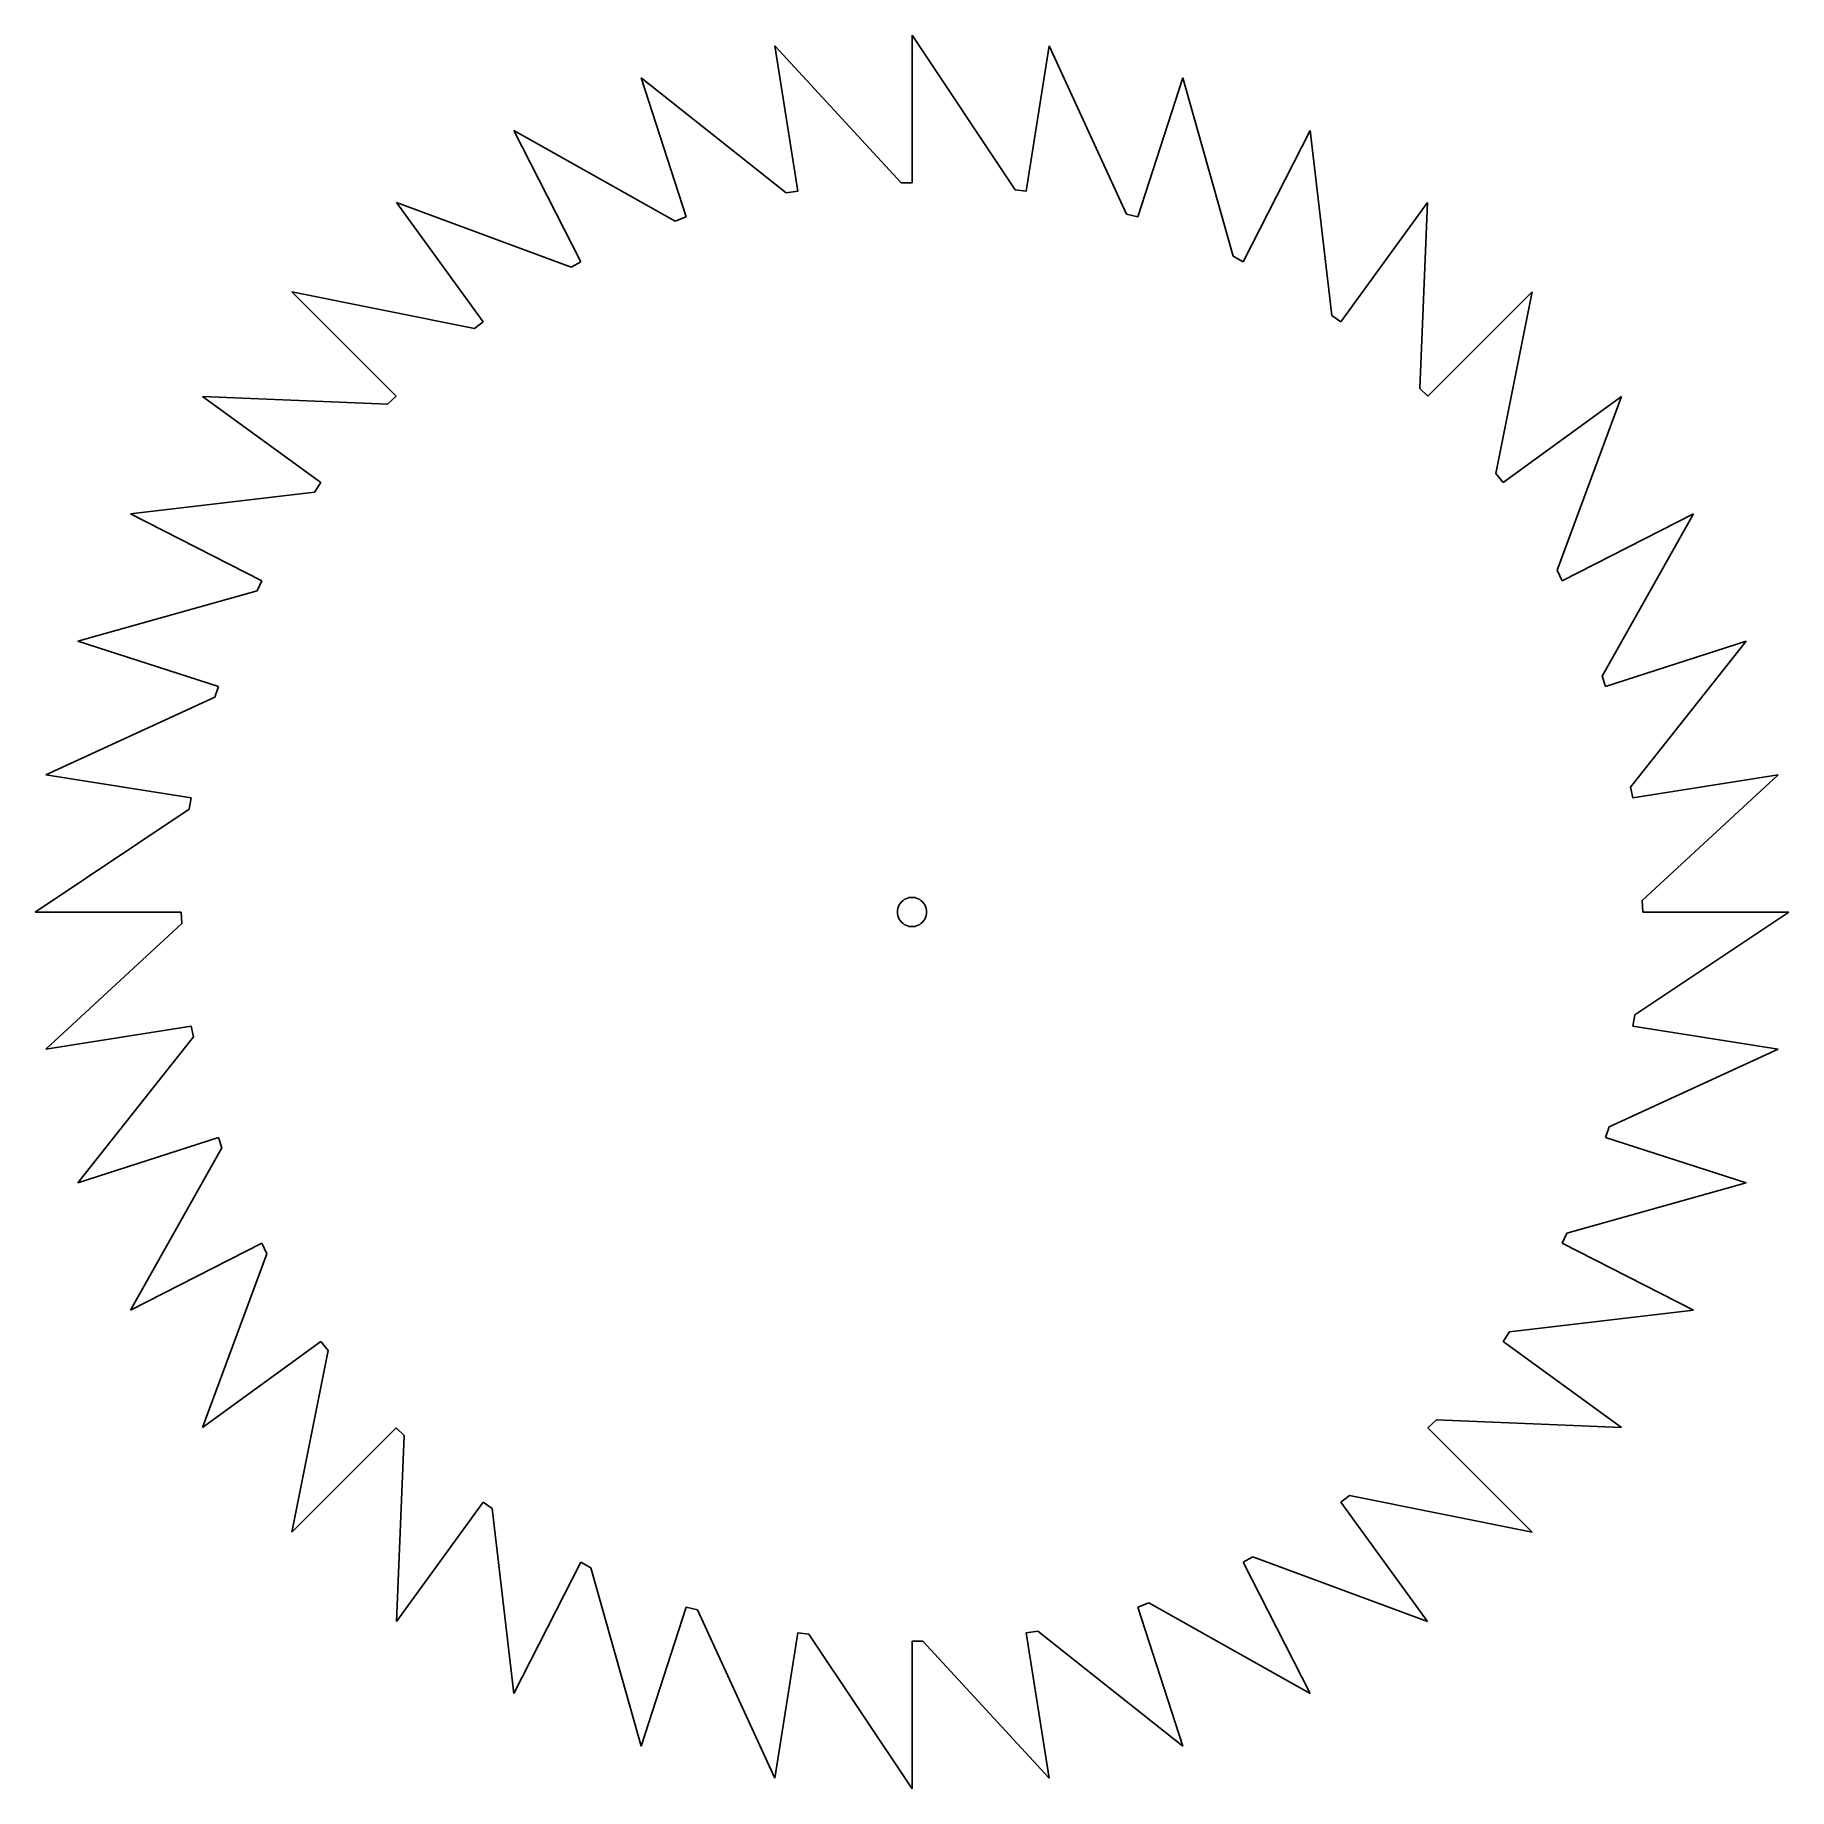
# Model space of a CAD drawing. Header units: metres. Extents: x -60 to 60, y -60 to 60.
import ezdxf

# ---------------------------------------------------------------- set-up
doc = ezdxf.new("R2010")
doc.units = ezdxf.units.M

msp = doc.modelspace()

# ---------------------------------------------------------------- linework, layer by layer
for p, q in [((7.06288, 49.4057), (0, 60)), ((0, 60), (0, 49.9013)), ((-0.751938, 49.9013), (-9.38606, 59.2613)), ((-9.38606, 59.2613), (-7.81013, 49.3113)), ((9.38606, 59.2613), (7.81013, 49.3113)), ((14.6776, 47.7513), (9.38606, 59.2613)), ((-8.60202, 49.2112), (-18.541, 57.0634)), ((-18.541, 57.0634), (-15.4508, 47.5528)), ((18.541, 57.0634), (15.4508, 47.5528)), ((21.9664, 44.8689), (18.541, 57.0634)), ((-16.1931, 47.2589), (-27.2394, 53.4604)), ((-27.2394, 53.4604), (-22.6659, 44.4844)), ((27.2394, 53.4604), (22.6659, 44.4844)), ((28.7229, 40.813), (27.2394, 53.4604)), ((-7.81013, 49.3113), (-8.60202, 49.2112)), ((0, 49.9013), (-0.751938, 49.9013)), ((7.81013, 49.3113), (7.06288, 49.4057)), ((-23.326, 44.1215), (-35.2671, 48.541)), ((-35.2671, 48.541), (-29.3313, 40.371)), ((35.2671, 48.541), (29.3313, 40.371)), ((34.7539, 35.8186), (35.2671, 48.541)), ((-15.4508, 47.5528), (-16.1931, 47.2589)), ((15.4508, 47.5528), (14.6776, 47.7513)), ((-22.6659, 44.4844), (-23.326, 44.1215)), ((22.6659, 44.4844), (21.9664, 44.8689)), ((-29.9396, 39.929), (-42.4264, 42.4264)), ((-42.4264, 42.4264), (-35.303, 35.303)), ((42.4264, 42.4264), (35.303, 35.303)), ((39.942, 30.0043), (42.4264, 42.4264)), ((29.3313, 40.371), (28.7229, 40.813)), ((-29.3313, 40.371), (-29.9396, 39.929)), ((-35.8848, 34.7566), (-48.541, 35.2671)), ((-48.541, 35.2671), (-40.4508, 29.3893)), ((-35.303, 35.303), (-35.8848, 34.7566)), ((35.303, 35.303), (34.7539, 35.8186)), ((48.541, 35.2671), (40.4508, 29.3893)), ((44.1445, 23.3881), (48.541, 35.2671)), ((40.4508, 29.3893), (39.942, 30.0043)), ((-40.4508, 29.3893), (-40.8786, 28.7152)), ((-40.8786, 28.7152), (-53.4604, 27.2394)), ((-53.4604, 27.2394), (-44.4844, 22.6659)), ((53.4604, 27.2394), (44.4844, 22.6659)), ((47.2266, 16.1355), (53.4604, 27.2394)), ((44.4844, 22.6659), (44.1445, 23.3881)), ((-44.8051, 21.9844), (-57.0634, 18.541)), ((-44.4844, 22.6659), (-44.8051, 21.9844)), ((-57.0634, 18.541), (-47.459, 15.4204)), ((57.0634, 18.541), (47.459, 15.4203)), ((49.1702, 8.55), (57.0634, 18.541)), ((47.459, 15.4203), (47.2266, 16.1355)), ((-47.6913, 14.7052), (-59.2613, 9.38606)), ((-47.459, 15.4204), (-47.6913, 14.7052)), ((-59.2613, 9.38606), (-49.3113, 7.81015)), ((49.3113, 7.81013), (49.1702, 8.55)), ((59.2613, 9.38606), (49.3113, 7.81013)), ((49.9499, 0.796722), (59.2613, 9.38606)), ((-49.3113, 7.81015), (-49.4609, 7.02609)), ((-49.4609, 7.02609), (-60, 0)), ((-60, 0), (-50, 0)), ((-50, 0), (-49.9499, -0.796722)), ((-1, 0), (-0.992111, 0.12532)), ((-0.992111, -0.12532), (-1, 0)), ((-0.992111, 0.12532), (-0.968582, 0.248688)), ((-0.968582, 0.248688), (-0.929764, 0.368118)), ((-0.929764, 0.368118), (-0.876297, 0.48175)), ((-0.876297, 0.48175), (-0.809006, 0.587784)), ((-0.809006, 0.587784), (-0.728958, 0.68454)), ((-0.728958, 0.68454), (-0.637421, 0.770508)), ((-0.637421, 0.770508), (-0.535812, 0.844315)), ((-0.535812, 0.844315), (-0.425766, 0.904816)), ((-0.425766, 0.904816), (-0.309006, 0.95105)), ((-0.309006, 0.95105), (-0.187378, 0.982285)), ((-0.187378, 0.982285), (-0.06279, 0.998016)), ((-0.06279, 0.998016), (0.06279, 0.998016)), ((0.06279, 0.998016), (0.187378, 0.982285)), ((0.187378, 0.982285), (0.309006, 0.95105)), ((0.309006, 0.95105), (0.425766, 0.904816)), ((0.425766, 0.904816), (0.535812, 0.844315)), ((0.535812, 0.844315), (0.637421, 0.770508)), ((0.637421, 0.770508), (0.728958, 0.68454)), ((0.728958, 0.68454), (0.809006, 0.587784)), ((0.809006, 0.587784), (0.876297, 0.48175)), ((0.876297, 0.48175), (0.929764, 0.368118)), ((0.929764, 0.368118), (0.968582, 0.248688)), ((0.968582, 0.248688), (0.992111, 0.12532)), ((0.992111, 0.12532), (1, 0)), ((1, 0), (0.992111, -0.12532)), ((49.4609, -7.02609), (60, 0)), ((50, 0), (49.9499, 0.796722)), ((60, 0), (50, 0)), ((-49.9499, -0.796722), (-59.2613, -9.38606)), ((-0.968582, -0.248688), (-0.992111, -0.12532)), ((-0.929764, -0.368118), (-0.968582, -0.248688)), ((-0.876297, -0.48175), (-0.929764, -0.368118)), ((-0.809006, -0.587784), (-0.876297, -0.48175)), ((-0.728958, -0.68454), (-0.809006, -0.587784)), ((-0.637421, -0.770508), (-0.728958, -0.68454)), ((-0.535812, -0.844315), (-0.637421, -0.770508)), ((-0.425766, -0.904816), (-0.535812, -0.844315)), ((-0.309006, -0.95105), (-0.425766, -0.904816)), ((-0.187378, -0.982285), (-0.309006, -0.95105)), ((-0.06279, -0.998016), (-0.187378, -0.982285)), ((0.06279, -0.998016), (-0.06279, -0.998016)), ((0.187378, -0.982285), (0.06279, -0.998016)), ((0.309006, -0.95105), (0.187378, -0.982285)), ((0.425766, -0.904816), (0.309006, -0.95105)), ((0.535812, -0.844315), (0.425766, -0.904816)), ((0.637421, -0.770508), (0.535812, -0.844315)), ((0.728958, -0.68454), (0.637421, -0.770508)), ((0.809006, -0.587784), (0.728958, -0.68454)), ((0.876297, -0.48175), (0.809006, -0.587784)), ((0.929764, -0.368118), (0.876297, -0.48175)), ((0.968582, -0.248688), (0.929764, -0.368118)), ((0.992111, -0.12532), (0.968582, -0.248688)), ((49.3113, -7.81015), (49.4609, -7.02609)), ((-59.2613, -9.38606), (-49.3113, -7.81013)), ((-49.3113, -7.81013), (-49.1702, -8.55)), ((59.2613, -9.38606), (49.3113, -7.81015)), ((-49.1702, -8.55), (-57.0634, -18.541)), ((47.6913, -14.7052), (59.2613, -9.38606)), ((-57.0634, -18.541), (-47.459, -15.4203)), ((-47.459, -15.4203), (-47.2266, -16.1355)), ((47.459, -15.4204), (47.6913, -14.7052)), ((57.0634, -18.541), (47.459, -15.4204)), ((-47.2266, -16.1355), (-53.4604, -27.2394)), ((44.8051, -21.9844), (57.0634, -18.541)), ((-53.4604, -27.2394), (-44.4844, -22.6659)), ((-44.4844, -22.6659), (-44.1445, -23.3881)), ((44.4844, -22.6659), (44.8051, -21.9844)), ((53.4604, -27.2394), (44.4844, -22.6659)), ((-44.1445, -23.3881), (-48.541, -35.2671)), ((40.8786, -28.7152), (53.4604, -27.2394)), ((40.4508, -29.3893), (40.8786, -28.7152)), ((-48.541, -35.2671), (-40.4508, -29.3893)), ((-40.4508, -29.3893), (-39.942, -30.0043)), ((48.541, -35.2671), (40.4508, -29.3893)), ((-39.942, -30.0043), (-42.4264, -42.4264)), ((35.303, -35.303), (35.8848, -34.7566)), ((35.8848, -34.7566), (48.541, -35.2671)), ((-42.4264, -42.4264), (-35.303, -35.303)), ((-35.303, -35.303), (-34.7539, -35.8186)), ((-34.7539, -35.8186), (-35.2671, -48.541)), ((42.4264, -42.4264), (35.303, -35.303)), ((-35.2671, -48.541), (-29.3313, -40.371)), ((-29.3313, -40.371), (-28.7229, -40.813)), ((29.3313, -40.371), (29.9396, -39.929)), ((35.2671, -48.541), (29.3313, -40.371)), ((29.9396, -39.929), (42.4264, -42.4264)), ((-28.7229, -40.813), (-27.2394, -53.4604)), ((22.6659, -44.4844), (23.326, -44.1215)), ((23.326, -44.1215), (35.2671, -48.541)), ((-27.2394, -53.4604), (-22.6659, -44.4844)), ((-22.6659, -44.4844), (-21.9664, -44.8689)), ((-21.9664, -44.8689), (-18.541, -57.0634)), ((27.2394, -53.4604), (22.6659, -44.4844)), ((-18.541, -57.0634), (-15.4508, -47.5528)), ((-15.4508, -47.5528), (-14.6776, -47.7513)), ((-14.6776, -47.7513), (-9.38606, -59.2613)), ((15.4508, -47.5528), (16.1931, -47.2589)), ((18.541, -57.0634), (15.4508, -47.5528)), ((16.1931, -47.2589), (27.2394, -53.4604)), ((-9.38606, -59.2613), (-7.81013, -49.3113)), ((-7.81013, -49.3113), (-7.06288, -49.4057)), ((-7.06288, -49.4057), (0, -60)), ((0, -49.9013), (0.751938, -49.9013)), ((0, -60), (0, -49.9013)), ((0.751938, -49.9013), (9.38606, -59.2613)), ((7.81013, -49.3113), (8.60202, -49.2112)), ((9.38606, -59.2613), (7.81013, -49.3113)), ((8.60202, -49.2112), (18.541, -57.0634))]:
    msp.add_line(p, q)

doc.saveas('drawing.dxf')
